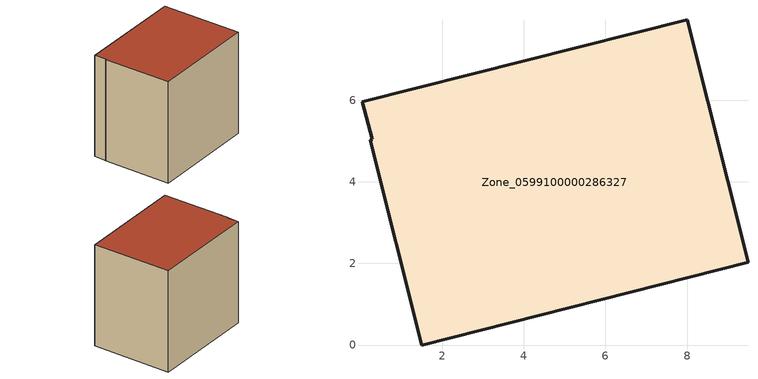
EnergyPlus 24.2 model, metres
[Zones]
Zone_0599100000286327
 floor ground (C_G): 0.28,5.04 0.04,5.97 8.01,7.97 9.49,2.03 1.49,0 0.23,5.02 z0
 wall outside (C_F): 9.49,2.03 8.01,7.97 0.04,5.97 0.28,5.04 0.23,5.02 1.49,0 9.49,2.03 z0:7.93
 roof outside (C_R): 0.04,5.97 0.28,5.04 0.23,5.02 1.49,0 9.49,2.03 8.01,7.97 z7.93
[BUILDING]
Pand.0599100000286327: North Axis=0; Terrain=City; Loads Convergence Tolerance Value=0.04; Temperature Convergence Tolerance Value=0.4; Solar Distribution=FullExterior; Maximum Number of Warmup Days=25; Minimum Number of Warmup Days=1
[Site:Location]
Rotterdam.The.Hague.AP_ZH_NLD Design_Conditions: Latitude=51.96; Longitude=4.45; Time Zone=1; Elevation=-4.5
[SITE:GROUNDTEMPERATURE:BUILDINGSURFACE]
18, 18, 18, 18, 18, 18, 18, 18, 18, 18, 18, 18
[MATERIAL] Thermal Absorptance=0.9; Solar Absorptance=0.7; Visible Absorptance=0.7
Name | Roughness | Thickness | Conductivity | Density | Specific Heat
G.TI.1946-1964 | MediumSmooth | 0.15 | 1 | 540 | 1210
F.TI.1946-1964 | Rough | 0.3 | 0.857143 | 1920 | 840
R.TI.1946-1964 | MediumRough | 0.2 | 0.277778 | 1500 | 1000
[CONSTRUCTION]
C_G: G.TI.1946-1964
C_F: F.TI.1946-1964
C_R: R.TI.1946-1964
[ZONE]
Zone_0599100000286327: Type=1; Multiplier=1; Ceiling Height=Autocalculate; Volume=Autocalculate; Floor Area=autocalculate; Part of Total Floor Area=Yes
[ZONEINFILTRATION:DESIGNFLOWRATE]
Infil_Zone_0599100000286327: Zone or ZoneList or Space or SpaceList=Zone_0599100000286327; Schedule=AlwaysOn; Design Flow Rate Calculation Method=Flow/Area; Flow Rate per Floor Area=0.003; Constant Term Coefficient=1; Temperature Term Coefficient=0; Velocity Term Coefficient=0; Velocity Squared Term Coefficient=0
[HVACTEMPLATE:ZONE:IDEALLOADSAIRSYSTEM]
Zone_0599100000286327: Maximum Heating Supply Air Temperature=50; Minimum Cooling Supply Air Temperature=13; Maximum Heating Supply Air Humidity Ratio=0.0156; Minimum Cooling Supply Air Humidity Ratio=0.0077; Heating Limit=NoLimit; Cooling Limit=NoLimit; Dehumidification Control Type=ConstantSensibleHeatRatio; Cooling Sensible Heat Ratio=0.7; Dehumidification Setpoint=60; Humidification Control Type=None; Humidification Setpoint=30; Outdoor Air Method=None; Outdoor Air Flow Rate per Person=0.00944; Outdoor Air Flow Rate per Zone Floor Area=0; Outdoor Air Flow Rate per Zone=0; Demand Controlled Ventilation Type=None; Outdoor Air Economizer Type=NoEconomizer; Heat Recovery Type=None; Sensible Heat Recovery Effectiveness=0.7; Latent Heat Recovery Effectiveness=0.65
[ZONECONTROL:THERMOSTAT]
ThermostatControl_Zone_0599100000286327: Zone or ZoneList=Zone_0599100000286327; Control Type Schedule=DualSetpointControlType; Control 1=Thermostat_Zone_0599100000286327; Temperature Difference Between Cutout And Setpoint=0
[THERMOSTATSETPOINT:DUALSETPOINT]
Thermostat_Zone_0599100000286327: Heating Setpoint Temperature Schedule=HeatingSetpoint_Zone_0599100000286327; Cooling Setpoint Temperature Schedule=CoolingSetpoint_Zone_0599100000286327
[SCHEDULE:COMPACT]
HeatingSetpoint_Zone_0599100000286327: Through: 12/31, For: AllDays, Until: 24:00, 21
CoolingSetpoint_Zone_0599100000286327: Through: 12/31, For: AllDays, Until: 24:00, 24
DualSetpointControlType: Through: 12/31, For: AllDays, Until: 24:00, 4
AlwaysOn: Through: 12/31, For: AllDays, Until: 24:00, 1
